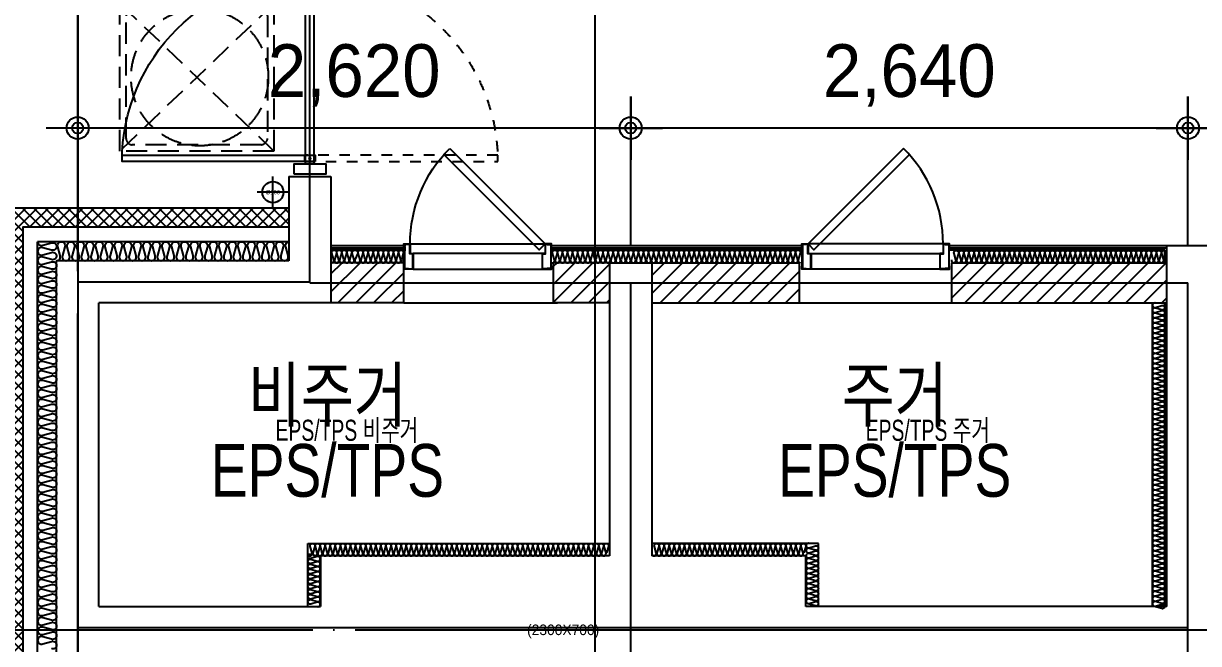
# Model space of a CAD drawing. Header units: millimetres. Extents: x 0 to 1390178, y 0 to 110113.
# Drawn here: x 438865 to 444432, y 36616 to 39556 of the extents above; entities that cross this region are included whole.
import ezdxf
from ezdxf.enums import TextEntityAlignment as Align
from ezdxf.xclip import XClip

# ---------------------------------------------------------------- set-up
doc = ezdxf.new("R2010")
doc.units = ezdxf.units.MM
doc.header["$LTSCALE"] = 100
doc.header["$XCLIPFRAME"] = 0
for name, pattern in [('X - 평면도$0$CEN', [62, 60, -1, 0, -1]), ('X - 평면도$0$H1', [1, 0.5, -0.5]), ('X - 평면도$0$HID', [1.5, 1, -0.5])]:
    doc.linetypes.add(name, pattern=pattern)
doc.layers.get('DEFPOINTS').update_dxf_attribs({"color": 145})
for name, color, linetype in [('AA-XXXX-TEXT', 3, 'Continuous'), ('DIM', 7, 'Continuous'), ('X - 평면도$0$00-피난사다리', 8, 'Continuous'), ('X - 평면도$0$253', 253, 'Continuous'), ('X - 평면도$0$A-FIN', 8, 'Continuous'), ('X - 평면도$0$A-grid', 7, 'Continuous'), ('X - 평면도$0$A-INS', 9, 'Continuous'), ('X - 평면도$0$A-WALB', 3, 'Continuous'), ('X - 평면도$0$AA-FLXS-OTHR', 4, 'Continuous'), ('X - 평면도$0$AA-WAXM-BRCK', 3, 'Continuous'), ('X - 평면도$0$AA-WAXM-CONC', 2, 'Continuous'), ('X - 평면도$0$AA-XXXX-CNTL', 1, 'X - 평면도$0$CEN'), ('X - 평면도$0$AA-XXXX-PATT', 8, 'Continuous'), ('X - 평면도$0$X-55$0$AA-DWXM-WIND', 4, 'Continuous')]:
    doc.layers.add(name, color=color, linetype=linetype)
doc.layers.add('X - 평면도$0$A-door', color=4, linetype='Continuous', lineweight=25)
doc.layers.add('X - 평면도$0$AA-GUIDE-실명', color=125, linetype='Continuous', plot=False)
doc.layers.add('X - 평면도$0$DEFPOINT', color=163, linetype='Continuous', plot=False)
doc.styles.add('HAUD01', font='Dotum.ttf')
doc.styles.add('X - 평면도$0$HAUD01', font='Dotum.ttf')
doc.styles.add('X - 평면도$0$STANDARD', font='Dotum.ttf')
doc.dimstyles.new('HAUD-80', dxfattribs={"dimscale": 100, "dimtxt": 2.5, "dimasz": 0.5, "dimexe": 0, "dimexo": 1.5, "dimgap": 1, "dimtad": 1, "dimdec": 0, "dimdsep": 46, "dimlunit": 6, "dimtxsty": 'HAUD01', "dimblk": 'Z_DOT', "dimcen": 2.5, "dimdle": 1.5, "dimclrd": 7, "dimclre": 7, "dimclrt": 4, "dimadec": 0, "dimazin": 0, "dimtfac": 1, "dimtdec": 0, "dimtix": 1, "dimtmove": 2, "dimatfit": 3, "dimfxl": 1, "dimtvp": 1, "dimtolj": 1, "dimtzin": 0, "dimarcsym": 0})

# ---------------------------------------------------------------- blocks, each defined once
blk = doc.blocks.new('*U1011')
at = {"layer": 'X - 평면도$0$A-door', "color": 9}
for p, q in [((50, 20), (950, 20)), ((50, -20), (950, -20))]:
    blk.add_line(p, q, dxfattribs=at)
at = {"layer": 'X - 평면도$0$A-door', "linetype": 'X - 평면도$0$H1'}
blk.add_lwpolyline([(60, -25), (60, 890), (90, 890), (90, -25)], close=True, dxfattribs=at)
at = {"layer": 'X - 평면도$0$A-door'}
for points in [[(0, -75), (50, -75), (50, 75), (0, 75)], [(950, -75), (1000, -75), (1000, 75), (950, 75)], [(60, 25), (60, -890), (90, -890), (90, 25)]]:
    blk.add_lwpolyline(points, close=True, dxfattribs=at)
blk.add_circle((75, 0), 5, dxfattribs=at)
at = {"layer": 'X - 평면도$0$A-door', "color": 1, "linetype": 'X - 평면도$0$H1'}
blk.add_arc((60, 0), 890, 360, 90, dxfattribs=at)
at = {"layer": 'X - 평면도$0$A-door', "color": 1}
blk.add_arc((60, 0), 890, 270, 0, dxfattribs=at)
blk = doc.blocks.new('X - 평면도$0$insul1')
blk.add_lwpolyline([(0, 0.25, 1.344031), (0.35, 0.25), (0.2, 0.75, -1.344031), (0.55, 0.75), (0.4, 0.25)], format="xyb")
blk = doc.blocks.new('*U1013')
at = {"layer": 'X - 평면도$0$A-door', "color": 8}
for p, q in [((670, 0), (30, 0)), ((45, -45), (655, -45)), ((655, -120), (45, -120))]:
    blk.add_line(p, q, dxfattribs=at)
at = {"layer": 'X - 평면도$0$A-door'}
for points in [[(482.5, 452.5), (30, 0), (58.3, -28.3), (510.8, 424.3)], [(1.6, -15), (1.6, -15), (1.6, -15), (0, -15), (0, 0), (30, 0), (30, -45), (45, -45), (45, -120), (0, -120), (0, -105), (1.6, -105), (1.6, -105), (1.6, -105), (1.6, -118.4), (43.4, -118.4), (43.4, -46.6), (28.4, -46.6), (28.4, -1.6), (1.6, -1.6)], [(698.4, -15), (698.4, -15), (698.4, -15), (700, -15), (700, 0), (670, 0), (670, -45), (655, -45), (655, -120), (700, -120), (700, -105), (698.4, -105), (698.4, -105), (698.4, -105), (698.4, -118.4), (656.6, -118.4), (656.6, -46.6), (671.6, -46.6), (671.6, -1.6), (698.4, -1.6)]]:
    blk.add_lwpolyline(points, close=True, dxfattribs=at)
at = {"layer": 'X - 평면도$0$A-door', "color": 8}
for points in [[(20, -118.4), (1.6, -118.4), (1.6, -1.6), (20, -1.6), (20, -3.2), (3.2, -3.2), (3.2, -116.8), (20, -116.8)], [(680, -118.4), (698.4, -118.4), (698.4, -1.6), (680, -1.6), (680, -3.2), (696.8, -3.2), (696.8, -116.8), (680, -116.8)]]:
    blk.add_lwpolyline(points, close=True, dxfattribs=at)
blk.add_arc((30, 0), 640, 0, 45, dxfattribs=at)
blk = doc.blocks.new('X - 평면도$0$1F PL')
at = {"layer": 'X - 평면도$0$AA-WAXM-CONC'}
for p, q in [((-43267.2, 21520.9), (-43267.2, 21120.9)), ((-43267.2, 21520.9), (-43067.2, 21520.9)), ((-43067.2, 21520.9), (-43067.2, 20920.9)), ((-38907.2, 21190.9), (-39107.2, 21190.9)), ((-39107.2, 19480.9), (-39107.2, 21190.9)), ((-44367.2, 15070.9), (-44367.2, 21120.9)), ((-43267.2, 21120.9), (-44367.2, 21120.9)), ((-41747.2, 21110.9), (-41747.2, 19720.9)), ((-41747.2, 21110.9), (-41547.2, 21110.9)), ((-41547.2, 21110.9), (-41547.2, 19720.9)), ((-43067.2, 20920.9), (-44167.2, 20920.9)), ((-44167.2, 19480.9), (-44167.2, 20920.9)), ((-44167.2, 19480.9), (-43117.2, 19480.9)), ((-39107.2, 19480.9), (-40817.2, 19480.9))]:
    blk.add_line(p, q, dxfattribs=at)
blk = doc.blocks.new('X - 평면도$0$1F_COL')
at = {"layer": 'X - 평면도$0$AA-WAXM-CONC'}
for p, q in [((-85108, -36176.9), (-86478, -36176.9)), ((-86478, -36176.9), (-86478, -36416.9)), ((-84178, -36176.9), (-84908, -36176.9)), ((-84178, -36416.9), (-84178, -36176.9))]:
    blk.add_line(p, q, dxfattribs=at)
at = {"layer": 'X - 평면도$0$DEFPOINT', "style": 'X - 평면도$0$STANDARD'}
blk.add_text('(2300X700)', height=50, dxfattribs=at).set_placement((-85328, -36526.9), align=Align.MIDDLE_CENTER)
blk = doc.blocks.new('X - 평면도$0$A$C14A644CA')
at = {"layer": 'X - 평면도$0$AA-FLXS-OTHR', "color": 1}
for p, q in [((0, -75), (0, 75)), ((75, 0), (-75, 0))]:
    blk.add_line(p, q, dxfattribs=at)
at = {"layer": 'X - 평면도$0$AA-FLXS-OTHR'}
blk.add_circle((0, 0), 50, dxfattribs=at)
at = {"layer": 'X - 평면도$0$AA-GUIDE-실명', "style": 'X - 평면도$0$HAUD01'}
blk.add_text('Ø100', height=20, dxfattribs=at).set_placement((0, 0), align=Align.MIDDLE_CENTER)
blk = doc.blocks.new('X - 평면도$0$A$Ca3206710')
at = {"layer": 'X - 평면도$0$00-피난사다리', "linetype": 'X - 평면도$0$HID'}
for p, q in [((730, 350), (0, -350)), ((730, -350), (0, 350))]:
    blk.add_line(p, q, dxfattribs=at)
blk.add_lwpolyline([(730, -350), (0, -350), (0, 350), (730, 350)], close=True, dxfattribs=at)
blk.add_lwpolyline([(670.6, -320.1), (58.5, -320.1, -0.418138), (29.9, -290.9), (29.9, 290.9, -0.418138), (58.5, 320.1), (670.6, 320.1, -0.311699), (700.1, 290.6), (700.1, -290.6, -0.314159)], format="xyb", close=True, dxfattribs=at)
blk.add_circle((378.1, 0), 325, dxfattribs=at)
blk = doc.blocks.new('X - 평면도$0$A$C9b846ec6')
at = {"layer": 'X - 평면도$0$253'}
h = blk.add_hatch(dxfattribs=at)
h.set_pattern_fill('ANSI37', color=253, scale=12)
h.set_pattern_definition([(45, (-943193, 374193), (-26.9407684, 26.9407684), []), (135, (-943193, 374193), (-26.9407684, -26.9407684), [])])
h.paths.add_polyline_path([(-450, 22780), (-1800, 22780), (-1800, 16480), (-1550, 16480), (-1550, 16570), (-1710, 16570), (-1710, 22690), (-450, 22690)])
at = {"layer": 'X - 평면도$0$A-INS'}
for p in [(-1640, 16570), (-450, 22620)]:
    blk.add_line(p, (-1640, 22620), dxfattribs=at)
for points in [[(-1640, 22620, 0.524856), (-1615.6, 22603.2), (-1574.4, 22614.3, -1.449198), (-1574.4, 22580.7), (-1615.6, 22591.8, 0.524856), (-1640, 22575, 0.524856), (-1615.6, 22558.2), (-1574.4, 22569.3, -1.449198), (-1574.4, 22535.7), (-1615.6, 22546.8, 0.524856), (-1640, 22530, 0.524856), (-1615.6, 22513.2), (-1574.4, 22524.3, -1.449198), (-1574.4, 22490.7), (-1615.6, 22501.8, 0.524856), (-1640, 22485, 0.524856), (-1615.6, 22468.2), (-1574.4, 22479.3, -1.449198), (-1574.4, 22445.7), (-1615.6, 22456.8, 0.524856), (-1640, 22440, 0.524856), (-1615.6, 22423.2), (-1574.4, 22434.3, -1.449198), (-1574.4, 22400.7), (-1615.6, 22411.8, 0.524856), (-1640, 22395, 0.524856), (-1615.6, 22378.2), (-1574.4, 22389.3, -1.449198), (-1574.4, 22355.7), (-1615.6, 22366.8, 0.524856), (-1640, 22350, 0.524856), (-1615.6, 22333.2), (-1574.4, 22344.3, -1.449198), (-1574.4, 22310.7), (-1615.6, 22321.8, 0.524856), (-1640, 22305, 0.524856), (-1615.6, 22288.2), (-1574.4, 22299.3, -1.449198), (-1574.4, 22265.7), (-1615.6, 22276.8, 0.524856), (-1640, 22260, 0.524856), (-1615.6, 22243.2), (-1574.4, 22254.3, -1.449198), (-1574.4, 22220.7), (-1615.6, 22231.8, 0.524856), (-1640, 22215, 0.524856), (-1615.6, 22198.2), (-1574.4, 22209.3, -1.449198), (-1574.4, 22175.7), (-1615.6, 22186.8, 0.524856), (-1640, 22170, 0.524856), (-1615.6, 22153.2), (-1574.4, 22164.3, -1.449198), (-1574.4, 22130.7), (-1615.6, 22141.8, 0.524856), (-1640, 22125, 0.524856), (-1615.6, 22108.2), (-1574.4, 22119.3, -1.449198), (-1574.4, 22085.7), (-1615.6, 22096.8, 0.524856), (-1640, 22080, 0.524856), (-1615.6, 22063.2), (-1574.4, 22074.3, -1.449198), (-1574.4, 22040.7), (-1615.6, 22051.8, 0.524856), (-1640, 22035, 0.524856), (-1615.6, 22018.2), (-1574.4, 22029.3, -1.449198), (-1574.4, 21995.7), (-1615.6, 22006.8, 0.524856), (-1640, 21990, 0.524856), (-1615.6, 21973.2), (-1574.4, 21984.3, -1.449198), (-1574.4, 21950.7), (-1615.6, 21961.8, 0.524856), (-1640, 21945, 0.524856), (-1615.6, 21928.2), (-1574.4, 21939.3, -1.449198), (-1574.4, 21905.7), (-1615.6, 21916.8, 0.524856), (-1640, 21900, 0.524856), (-1615.6, 21883.2), (-1574.4, 21894.3, -1.449198), (-1574.4, 21860.7), (-1615.6, 21871.8, 0.524856), (-1640, 21855, 0.524856), (-1615.6, 21838.2), (-1574.4, 21849.3, -1.449198), (-1574.4, 21815.7), (-1615.6, 21826.8, 0.524856), (-1640, 21810, 0.524856), (-1615.6, 21793.2), (-1574.4, 21804.3, -1.449198), (-1574.4, 21770.7), (-1615.6, 21781.8, 0.524856), (-1640, 21765, 0.524856), (-1615.6, 21748.2), (-1574.4, 21759.3, -1.449198), (-1574.4, 21725.7), (-1615.6, 21736.8, 0.524856), (-1640, 21720, 0.524856), (-1615.6, 21703.2), (-1574.4, 21714.3, -1.449198), (-1574.4, 21680.7), (-1615.6, 21691.8, 0.524856), (-1640, 21675, 0.524856), (-1615.6, 21658.2), (-1574.4, 21669.3, -1.449198), (-1574.4, 21635.7), (-1615.6, 21646.8, 0.524856), (-1640, 21630, 0.524856), (-1615.6, 21613.2), (-1574.4, 21624.3, -1.449198), (-1574.4, 21590.7), (-1615.6, 21601.8, 0.524856), (-1640, 21585, 0.524856), (-1615.6, 21568.2), (-1574.4, 21579.3, -1.449198), (-1574.4, 21545.7), (-1615.6, 21556.8, 0.524856), (-1640, 21540, 0.524856), (-1615.6, 21523.2), (-1574.4, 21534.3, -1.449198), (-1574.4, 21500.7), (-1615.6, 21511.8, 0.524856), (-1640, 21495, 0.524856), (-1615.6, 21478.2), (-1574.4, 21489.3, -1.449198), (-1574.4, 21455.7), (-1615.6, 21466.8, 0.524856), (-1640, 21450, 0.524856), (-1615.6, 21433.2), (-1574.4, 21444.3, -1.449198), (-1574.4, 21410.7), (-1615.6, 21421.8, 0.524856), (-1640, 21405, 0.524856), (-1615.6, 21388.2), (-1574.4, 21399.3, -1.449198), (-1574.4, 21365.7), (-1615.6, 21376.8, 0.524856), (-1640, 21360, 0.524856), (-1615.6, 21343.2), (-1574.4, 21354.3, -1.449198), (-1574.4, 21320.7), (-1615.6, 21331.8, 0.524856), (-1640, 21315, 0.524856), (-1615.6, 21298.2), (-1574.4, 21309.3, -1.449198), (-1574.4, 21275.7), (-1615.6, 21286.8, 0.524856), (-1640, 21270, 0.524856), (-1615.6, 21253.2), (-1574.4, 21264.3, -1.449198), (-1574.4, 21230.7), (-1615.6, 21241.8, 0.524856), (-1640, 21225, 0.524856), (-1615.6, 21208.2), (-1574.4, 21219.3, -1.449198), (-1574.4, 21185.7), (-1615.6, 21196.8, 0.524856), (-1640, 21180, 0.524856), (-1615.6, 21163.2), (-1574.4, 21174.3, -1.449198), (-1574.4, 21140.7), (-1615.6, 21151.8, 0.524856), (-1640, 21135, 0.524856), (-1615.6, 21118.2), (-1574.4, 21129.3, -1.449198), (-1574.4, 21095.7), (-1615.6, 21106.8, 0.524856), (-1640, 21090, 0.524856), (-1615.6, 21073.2), (-1574.4, 21084.3, -1.449198), (-1574.4, 21050.7), (-1615.6, 21061.8, 0.524856), (-1640, 21045, 0.524856), (-1615.6, 21028.2), (-1574.4, 21039.3, -1.449198), (-1574.4, 21005.7), (-1615.6, 21016.8, 0.524856), (-1640, 21000, 0.524856), (-1615.6, 20983.2), (-1574.4, 20994.3, -1.449198), (-1574.4, 20960.7), (-1615.6, 20971.8, 0.524856), (-1640, 20955, 0.524856), (-1615.6, 20938.2), (-1574.4, 20949.3, -1.449198), (-1574.4, 20915.7), (-1615.6, 20926.8, 0.524856), (-1640, 20910, 0.524856), (-1615.6, 20893.2), (-1574.4, 20904.3, -1.449198), (-1574.4, 20870.7), (-1615.6, 20881.8, 0.524856), (-1640, 20865, 0.524856), (-1615.6, 20848.2), (-1574.4, 20859.3, -1.449198), (-1574.4, 20825.7), (-1615.6, 20836.8, 0.524856), (-1640, 20820, 0.524856), (-1615.6, 20803.2), (-1574.4, 20814.3, -1.449198), (-1574.4, 20780.7), (-1615.6, 20791.8, 0.524856), (-1640, 20775, 0.524856), (-1615.6, 20758.2), (-1574.4, 20769.3, -1.449198), (-1574.4, 20735.7), (-1615.6, 20746.8, 0.524856), (-1640, 20730, 0.524856), (-1615.6, 20713.2), (-1574.4, 20724.3, -1.449198), (-1574.4, 20690.7)], [(-1550, 22530, 0.524856), (-1533.2, 22554.4), (-1544.3, 22595.6, -1.449198), (-1510.7, 22595.6), (-1521.8, 22554.4, 0.524856), (-1505, 22530, 0.524856), (-1488.2, 22554.4), (-1499.3, 22595.6, -1.449198), (-1465.7, 22595.6), (-1476.8, 22554.4, 0.524856), (-1460, 22530, 0.524856), (-1443.2, 22554.4), (-1454.3, 22595.6, -1.449198), (-1420.7, 22595.6), (-1431.8, 22554.4, 0.524856), (-1415, 22530, 0.524856), (-1398.2, 22554.4), (-1409.3, 22595.6, -1.449198), (-1375.7, 22595.6), (-1386.8, 22554.4, 0.524856), (-1370, 22530, 0.524856), (-1353.2, 22554.4), (-1364.3, 22595.6, -1.449198), (-1330.7, 22595.6), (-1341.8, 22554.4, 0.524856), (-1325, 22530, 0.524856), (-1308.2, 22554.4), (-1319.3, 22595.6, -1.449198), (-1285.7, 22595.6), (-1296.8, 22554.4, 0.524856), (-1280, 22530, 0.524856), (-1263.2, 22554.4), (-1274.3, 22595.6, -1.449198), (-1240.7, 22595.6), (-1251.8, 22554.4, 0.524856), (-1235, 22530, 0.524856), (-1218.2, 22554.4), (-1229.3, 22595.6, -1.449198), (-1195.7, 22595.6), (-1206.8, 22554.4, 0.524856), (-1190, 22530, 0.524856), (-1173.2, 22554.4), (-1184.3, 22595.6, -1.449198), (-1150.7, 22595.6), (-1161.8, 22554.4, 0.524856), (-1145, 22530, 0.524856), (-1128.2, 22554.4), (-1139.3, 22595.6, -1.449198), (-1105.7, 22595.6), (-1116.8, 22554.4, 0.524856), (-1100, 22530, 0.524856), (-1083.2, 22554.4), (-1094.3, 22595.6, -1.449198), (-1060.7, 22595.6), (-1071.8, 22554.4, 0.524856), (-1055, 22530, 0.524856), (-1038.2, 22554.4), (-1049.3, 22595.6, -1.449198), (-1015.7, 22595.6), (-1026.8, 22554.4, 0.524856), (-1010, 22530, 0.524856), (-993.2, 22554.4), (-1004.3, 22595.6, -1.449198), (-970.7, 22595.6), (-981.8, 22554.4, 0.524856), (-965, 22530, 0.524856), (-948.2, 22554.4), (-959.3, 22595.6, -1.449198), (-925.7, 22595.6), (-936.8, 22554.4, 0.524856), (-920, 22530, 0.524856), (-903.2, 22554.4), (-914.3, 22595.6, -1.449198), (-880.7, 22595.6), (-891.8, 22554.4, 0.524856), (-875, 22530, 0.524856), (-858.2, 22554.4), (-869.3, 22595.6, -1.449198), (-835.7, 22595.6), (-846.8, 22554.4, 0.524856), (-830, 22530, 0.524856), (-813.2, 22554.4), (-824.3, 22595.6, -1.449198), (-790.7, 22595.6), (-801.8, 22554.4, 0.524856), (-785, 22530, 0.524856), (-768.2, 22554.4), (-779.3, 22595.6, -1.449198), (-745.7, 22595.6), (-756.8, 22554.4, 0.524856), (-740, 22530, 0.524856), (-723.2, 22554.4), (-734.3, 22595.6, -1.449198), (-700.7, 22595.6), (-711.8, 22554.4, 0.524856), (-695, 22530, 0.524856), (-678.2, 22554.4), (-689.3, 22595.6, -1.449198), (-655.7, 22595.6), (-666.8, 22554.4, 0.524856), (-650, 22530, 0.524856), (-633.2, 22554.4), (-644.3, 22595.6, -1.449198), (-610.7, 22595.6), (-621.8, 22554.4, 0.524856), (-605, 22530, 0.524856), (-588.2, 22554.4), (-599.3, 22595.6, -1.449198), (-565.7, 22595.6), (-576.8, 22554.4, 0.524856), (-560, 22530, 0.524856), (-543.2, 22554.4), (-554.3, 22595.6, -1.449198), (-520.7, 22595.6), (-531.8, 22554.4, 0.524856), (-515, 22530, 0.524856), (-498.2, 22554.4), (-509.3, 22595.6, -1.449198), (-475.7, 22595.6), (-486.8, 22554.4, 0.524856), (-470, 22530, 0.524856), (-453.2, 22554.4), (-464.3, 22595.6, -0.481283), (-450, 22619.8, -0.481283)]]:
    blk.add_lwpolyline(points, format="xyb", dxfattribs=at)
at = {"layer": 'X - 평면도$0$AA-WAXM-BRCK'}
for points in [[(-450, 22780), (-1800, 22780), (-1800, 16480), (-1549.9, 16480)], [(-450, 22690), (-1710, 22690), (-1710, 16570), (-1549.9, 16570)]]:
    blk.add_lwpolyline(points, dxfattribs=at)
blk = doc.blocks.new('X - 평면도', base_point=(-475.4, -286.7))
at = {"layer": 'X - 평면도$0$AA-XXXX-PATT'}
h = blk.add_hatch(dxfattribs=at)
h.set_pattern_fill('_USER', color=256, scale=60, angle=45, style=0, pattern_type=0)
h.set_pattern_definition([(45, (-126000, -3e-11), (-42.426407, 42.426407), [])])
h.paths.add_polyline_path([(669917, 54123.1), (669917, 54313.1), (669572, 54313.1), (669572, 54123.1)])
h.paths.add_polyline_path([(670892, 54123.1), (670892, 54313.1), (670627, 54313.1), (670627, 54123.1)])
h.paths.add_polyline_path([(671792, 54123.1), (671792, 54313.1), (671092, 54313.1), (671092, 54123.1)])
h.paths.add_polyline_path([(673532, 54123.1), (673532, 54313.1), (672512, 54313.1), (672512, 54123.1)])
h.paths.add_polyline_path([(673442, 48473.1), (673532, 48473.1), (673532, 52413.1), (671822, 52413.1), (671822, 52323.1), (673442, 52323.1)])
h.paths.add_polyline_path([(669522, 52323.1), (669522, 52413.1), (668472, 52413.1), (668472, 48473.1), (668562, 48473.1), (668562, 52323.1)])
at = {"layer": 'X - 평면도$0$A-door'}
blk.add_line((669917, 54123.1), (670645.8, 54123.1), dxfattribs=at)
at = {"layer": 'X - 평면도$0$A-FIN'}
for p, q in [((669927, 54393.1), (669572, 54393.1)), ((671802, 54393.1), (670617, 54393.1)), ((673532, 54393.1), (672502, 54393.1)), ((669927, 54383.1), (669572, 54383.1)), ((671802, 54383.1), (670617, 54383.1)), ((673532, 54383.1), (672502, 54383.1))]:
    blk.add_line(p, q, dxfattribs=at)
at = {"layer": 'X - 평면도$0$A-INS'}
for p, q in [((669927, 54373.1), (669572, 54373.1)), ((669917, 54313.1), (669917, 54373.1)), ((671802, 54373.1), (670617, 54373.1)), ((673522, 54373.1), (672502, 54373.1)), ((673522, 54313.1), (673522, 54373.1)), ((673462, 54123.1), (673462, 52683.1)), ((673522, 52683.1), (673522, 54123.1)), ((669462, 52683.1), (669462, 52983.1)), ((669462, 52983.1), (670892, 52983.1)), ((671882, 52983.1), (671092, 52983.1)), ((671882, 52683.1), (671882, 52983.1))]:
    blk.add_line(p, q, dxfattribs=at)
for points in [[(669572, 54313.5, 0.591077), (669585.7, 54327.3), (669576.4, 54358.9, -1.337395), (669597.7, 54358.9), (669588.4, 54327.3, 1.337395), (669609.7, 54327.3), (669600.4, 54358.9, -1.337395), (669621.7, 54358.9), (669612.4, 54327.3, 1.337395), (669633.7, 54327.3), (669624.4, 54358.9, -1.337395), (669645.7, 54358.9), (669636.4, 54327.3, 1.337395), (669657.7, 54327.3), (669648.4, 54358.9, -1.337395), (669669.7, 54358.9), (669660.4, 54327.3, 1.337395), (669681.7, 54327.3), (669672.4, 54358.9, -1.083077), (669698.7, 54358.9), (669684.4, 54327.3, 1.083077), (669710.7, 54327.3), (669701.4, 54358.9, -1.337395), (669722.7, 54358.9), (669713.4, 54327.3, 1.337395), (669734.7, 54327.3), (669725.4, 54358.9, -1.337395), (669746.7, 54358.9), (669737.4, 54327.3, 1.337395), (669758.7, 54327.3), (669749.4, 54358.9, -1.337395), (669770.7, 54358.9), (669761.4, 54327.3, 1.337395), (669782.7, 54327.3), (669773.4, 54358.9, -1.337394), (669794.7, 54358.9), (669785.4, 54327.3, 1.337395), (669806.7, 54327.3), (669797.4, 54358.9, -1.337395), (669818.7, 54358.9), (669809.4, 54327.3, 1.337395), (669830.7, 54327.3), (669821.4, 54358.9, -1.337395), (669842.7, 54358.9), (669833.4, 54327.3, 1.337395), (669854.7, 54327.3), (669845.4, 54358.9, -1.337395), (669866.7, 54358.9), (669857.4, 54327.3, 1.337395), (669878.7, 54327.3), (669869.4, 54358.9, -1.337395), (669890.7, 54358.9), (669881.4, 54327.3, 1.337395), (669902.7, 54327.3), (669893.4, 54358.9, -1.337395), (669914.7, 54358.9), (669905.4, 54327.3, 0.500912), (669916, 54313.1)], [(670613.8, 54315.5, 0.733997), (670631.4, 54327.3), (670622.1, 54358.9, -1.337395), (670643.4, 54358.9), (670634.1, 54327.3, 1.337395), (670655.4, 54327.3), (670646.1, 54358.9, -1.337395), (670667.4, 54358.9), (670658.1, 54327.3, 1.337395), (670679.4, 54327.3), (670670.1, 54358.9, -1.337395), (670691.4, 54358.9), (670682.1, 54327.3, 1.337395), (670703.4, 54327.3), (670694.1, 54358.9, -1.337395), (670715.4, 54358.9), (670706.1, 54327.3, 1.337395), (670727.4, 54327.3), (670718.1, 54358.9, -1.337395), (670739.4, 54358.9), (670730.1, 54327.3, 1.337395), (670751.4, 54327.3), (670742.1, 54358.9, -1.337395), (670763.4, 54358.9), (670754.1, 54327.3, 1.337395), (670775.4, 54327.3), (670766.1, 54358.9, -1.337395), (670787.4, 54358.9), (670778.1, 54327.3, 1.337394), (670799.4, 54327.3), (670790.1, 54358.9, -1.337395), (670811.4, 54358.9), (670802.1, 54327.3, 1.337395), (670823.4, 54327.3), (670814.1, 54358.9, -1.337395), (670835.4, 54358.9), (670826.1, 54327.3, 1.337394), (670847.4, 54327.3), (670838.1, 54358.9, -1.337395), (670859.4, 54358.9), (670850.1, 54327.3, 1.337395), (670871.4, 54327.3), (670862.1, 54358.9, -1.337395), (670883.4, 54358.9), (670874.1, 54327.3, 1.337395), (670895.4, 54327.3), (670886.1, 54358.9, -1.337395), (670907.4, 54358.9), (670898.1, 54327.3, 1.337395), (670919.4, 54327.3), (670910.1, 54358.9, -1.337395), (670931.4, 54358.9), (670922.1, 54327.3, 1.337395), (670943.4, 54327.3), (670934.1, 54358.9, -1.337395), (670955.4, 54358.9), (670946.1, 54327.3, 1.337395), (670967.4, 54327.3), (670958.1, 54358.9, -1.337395), (670979.4, 54358.9), (670970.1, 54327.3, 1.337395), (670991.4, 54327.3), (670982.1, 54358.9, -1.337395), (671003.4, 54358.9), (670994.1, 54327.3, 1.337395), (671015.4, 54327.3), (671006.1, 54358.9, -1.337395), (671027.4, 54358.9), (671018.1, 54327.3, 1.337395), (671039.4, 54327.3), (671030.1, 54358.9, -1.337395), (671051.4, 54358.9), (671042.1, 54327.3, 1.337395), (671063.4, 54327.3), (671054.1, 54358.9, -1.337394), (671075.4, 54358.9), (671066.1, 54327.3, 1.337395), (671087.4, 54327.3), (671078.1, 54358.9, -1.337395), (671099.4, 54358.9), (671090.1, 54327.3, 1.337395), (671111.4, 54327.3), (671102.1, 54358.9, -1.337394), (671123.4, 54358.9), (671114.1, 54327.3, 1.337395), (671135.4, 54327.3), (671126.1, 54358.9, -1.337395), (671147.4, 54358.9), (671138.1, 54327.3, 1.337395), (671159.4, 54327.3), (671150.1, 54358.9, -1.337395), (671171.4, 54358.9), (671162.1, 54327.3, 1.337395), (671183.4, 54327.3), (671174.1, 54358.9, -1.337395), (671195.4, 54358.9), (671186.1, 54327.3, 1.337395), (671207.4, 54327.3), (671198.1, 54358.9, -1.337395), (671219.4, 54358.9), (671210.1, 54327.3, 1.337395), (671231.4, 54327.3), (671222.1, 54358.9, -1.337395), (671243.4, 54358.9), (671234.1, 54327.3, 1.337395), (671255.4, 54327.3), (671246.1, 54358.9, -1.337395), (671267.4, 54358.9), (671258.1, 54327.3, 1.337395), (671279.4, 54327.3), (671270.1, 54358.9, -1.337395), (671291.4, 54358.9), (671282.1, 54327.3, 1.337395), (671303.4, 54327.3), (671294.1, 54358.9, -1.337395), (671315.4, 54358.9), (671306.1, 54327.3, 1.337395), (671327.4, 54327.3), (671318.1, 54358.9, -1.337395), (671339.4, 54358.9), (671330.1, 54327.3, 1.337395), (671351.4, 54327.3), (671342.1, 54358.9, -1.337395), (671363.4, 54358.9), (671354.1, 54327.3, 1.337395), (671375.4, 54327.3), (671366.1, 54358.9, -1.337395), (671387.4, 54358.9), (671378.1, 54327.3, 1.337394), (671399.4, 54327.3), (671390.1, 54358.9, -1.337395), (671411.4, 54358.9), (671402.1, 54327.3, 1.337395), (671423.4, 54327.3), (671414.1, 54358.9, -1.337395), (671435.4, 54358.9), (671426.1, 54327.3, 1.337395), (671447.4, 54327.3), (671438.1, 54358.9, -1.337395), (671459.4, 54358.9), (671450.1, 54327.3, 1.337395), (671471.4, 54327.3), (671462.1, 54358.9, -1.337395), (671483.4, 54358.9), (671474.1, 54327.3, 1.337395), (671495.4, 54327.3), (671486.1, 54358.9, -1.337395), (671507.4, 54358.9), (671498.1, 54327.3, 1.337395), (671519.4, 54327.3), (671510.1, 54358.9, -1.337395), (671531.4, 54358.9), (671522.1, 54327.3, 1.337395), (671543.4, 54327.3), (671534.1, 54358.9, -1.337395), (671555.4, 54358.9), (671546.1, 54327.3, 1.337395), (671567.4, 54327.3), (671558.1, 54358.9, -1.337395), (671579.4, 54358.9), (671570.1, 54327.3, 1.337395), (671591.4, 54327.3), (671582.1, 54358.9, -1.337395), (671603.4, 54358.9), (671594.1, 54327.3, 1.337395), (671615.4, 54327.3), (671606.1, 54358.9, -1.337395), (671627.4, 54358.9), (671618.1, 54327.3, 1.337395), (671639.4, 54327.3), (671630.1, 54358.9, -1.337395), (671651.4, 54358.9), (671642.1, 54327.3, 1.337395), (671663.4, 54327.3), (671654.1, 54358.9, -1.337394), (671675.4, 54358.9), (671666.1, 54327.3, 1.337395), (671687.4, 54327.3), (671678.1, 54358.9, -1.337395), (671699.4, 54358.9), (671690.1, 54327.3, 1.337395), (671711.4, 54327.3), (671702.1, 54358.9, -1.337395), (671723.4, 54358.9), (671714.1, 54327.3, 1.337395), (671735.4, 54327.3), (671726.1, 54358.9, -1.337395), (671747.4, 54358.9), (671738.1, 54327.3, 1.337395), (671759.4, 54327.3), (671750.1, 54358.9, -1.337395), (671771.4, 54358.9), (671762.1, 54327.3, 1.337395), (671783.4, 54327.3), (671774.1, 54358.9, -1.337395), (671795.4, 54358.9), (671786.1, 54327.3, 0.500912), (671796.7, 54313.1)]]:
    blk.add_lwpolyline(points, format="xyb", dxfattribs=at)
at = {"layer": 'X - 평면도$0$A-WALB'}
for p, q in [((669917, 54313.1), (669572, 54313.1)), ((669917, 54123.1), (669917, 54313.1)), ((670892, 54313.1), (670627, 54313.1)), ((670627, 54123.1), (670627, 54313.1)), ((671092, 54313.1), (671792, 54313.1)), ((671792, 54123.1), (671792, 54313.1)), ((672512, 54313.1), (673532, 54313.1)), ((672512, 54313.1), (672512, 54123.1)), ((669917, 54123.1), (669572, 54123.1)), ((670892, 54123.1), (670627, 54123.1)), ((671092, 54123.1), (671792, 54123.1)), ((672512, 54123.1), (673532, 54123.1))]:
    blk.add_line(p, q, dxfattribs=at)
at = {"layer": 'X - 평면도$0$AA-XXXX-CNTL'}
for p, q in [((668372, 68689.6), (668372, 19243.1)), ((670822, 68689.6), (670822, 19243.1)), ((668372, 29473.1), (668372, 65373.1)), ((669472, 54218.1), (669472, 57068.1)), ((668372, 54223.1), (669472, 54223.1)), ((669472, 54218.1), (673632, 54218.1)), ((670992, 48373.1), (670992, 54218.1)), ((673632, 48373.1), (673632, 54218.1)), ((657286.2, 52573.1), (718213.6, 52573.1)), ((673632, 52583.1), (668372, 52583.1))]:
    blk.add_line(p, q, dxfattribs=at)
at = {"layer": 'X - 평면도$0$X-55$0$AA-DWXM-WIND'}
blk.add_line((671792, 54123.1), (672512, 54123.1), dxfattribs=at)
for name, p in [('X - 평면도$0$A$C9b846ec6', (669822, 31793.1)), ('X - 평면도$0$1F PL', (712639.2, 33202.2)), ('X - 평면도$0$1F_COL', (756000, 89100)), ('X - 평면도$0$A$Ca3206710', (668572, 55193.1, 15.7)), ('X - 평면도$0$A$C14A644CA', (669297, 54648.1))]:
    blk.add_blockref(name, p)
at = {"layer": 'X - 평면도$0$A-door', "xscale": -1}
blk.add_blockref('*U1013', (670617, 54403.1), dxfattribs=at)
at = {"layer": 'X - 평면도$0$A-door'}
blk.add_blockref('*U1013', (671802, 54403.1), dxfattribs=at)
at = {"layer": 'X - 평면도$0$A-grid', "xscale": -1, "rotation": 270}
blk.add_blockref('*U1011', (669472, 54733.1), dxfattribs=at)
at = {"layer": 'X - 평면도$0$A-INS', "xscale": 60, "yscale": 60, "zscale": 60, "row_count": 1, "row_spacing": 0, "column_spacing": 24}
for p, column_count in [((672512, 54313.1), 42), ((669462, 52923.1), 59), ((671092, 52923.1), 30)]:
    blk.add_blockref('X - 평면도$0$insul1', p, dxfattribs=dict(at, column_count=column_count))
at = {"layer": 'X - 평면도$0$A-INS', "row_count": 1}
for p, xscale, yscale, zscale, rotation, column_count, row_spacing, column_spacing in [((673462.9, 54122.6), 60, 60, 60, 270, 60, 0, 24), ((671822, 52983.1), 60, 60, 60, 270, 12, 0, 24), ((669522, 52683.1), 60.00000000000014, 60.00000000000014, 60.00000000000014, 90, 10, -3.944304526105059e-30, 24.00000000000007)]:
    blk.add_blockref('X - 평면도$0$insul1', p, dxfattribs=dict(at, xscale=xscale, yscale=yscale, zscale=zscale, rotation=rotation, column_count=column_count, row_spacing=row_spacing, column_spacing=column_spacing))
at = {"layer": 'X - 평면도$0$DEFPOINT', "style": 'X - 평면도$0$HAUD01', "width": 0.7}
for s, p in [('EPS/TPS 비주거', (669647.4, 53519.2)), ('EPS/TPS 주거', (672399.3, 53519.2))]:
    blk.add_text(s, height=100, dxfattribs=at).set_placement(p, align=Align.MIDDLE_CENTER)
blk = doc.blocks.new('Z_DOT')
at = {"layer": 'DIM', "color": 0}
for p, q in [((0, -3), (0, 3)), ((-3, 0), (3, 0))]:
    blk.add_line(p, q, dxfattribs=at)
for radius in [1.05, 0.525]:
    blk.add_circle((0, 0), radius, dxfattribs=at)
blk = doc.blocks.new('*D486')
at = {"layer": 'DEFPOINTS', "color": 0, "transparency": 16777216}
for p in [(444382.1, 39059.8), (444382.1, 38350.7), (449512.1, 38350.7)]:
    blk.add_point(p, dxfattribs=at)
at = {"layer": 'DIM', "color": 7, "lineweight": -2, "transparency": 16777216}
for p, q in [((444382.1, 38500.7), (444382.1, 39059.8)), ((449462.1, 39059.8), (444432.1, 39059.8)), ((449512.1, 38500.7), (449512.1, 39059.8))]:
    blk.add_line(p, q, dxfattribs=at)
at = {"layer": 'DIM', "color": 7, "lineweight": -2, "transparency": 16777216, "xscale": 50, "yscale": 50, "zscale": 50, "rotation": 180}
blk.add_blockref('Z_DOT', (444382.1, 39059.8), dxfattribs=at)
at = {"layer": 'DIM', "color": 7, "lineweight": -2, "transparency": 16777216, "xscale": 50, "yscale": 50, "zscale": 50}
blk.add_blockref('Z_DOT', (449512.1, 39059.8), dxfattribs=at)
at = {"layer": 'DIM', "color": 4, "transparency": 16777216, "insert": (446947.1, 39309.1), "char_height": 250, "attachment_point": 5, "style": 'HAUD01'}
blk.add_mtext('\\A1;5,130', dxfattribs=at)
blk = doc.blocks.new('*D487')
at = {"layer": 'DEFPOINTS', "color": 0, "transparency": 16777216}
for p in [(441742.1, 39059.8), (441742.1, 38350.7), (444382.1, 38350.7)]:
    blk.add_point(p, dxfattribs=at)
at = {"layer": 'DIM', "color": 7, "lineweight": -2, "transparency": 16777216}
for p, q in [((441742.1, 38500.7), (441742.1, 39059.8)), ((444332.1, 39059.8), (441792.1, 39059.8)), ((444382.1, 38500.7), (444382.1, 39059.8))]:
    blk.add_line(p, q, dxfattribs=at)
at = {"layer": 'DIM', "color": 7, "lineweight": -2, "transparency": 16777216, "xscale": 50, "yscale": 50, "zscale": 50, "rotation": 180}
blk.add_blockref('Z_DOT', (441742.1, 39059.8), dxfattribs=at)
at = {"layer": 'DIM', "color": 7, "lineweight": -2, "transparency": 16777216, "xscale": 50, "yscale": 50, "zscale": 50}
blk.add_blockref('Z_DOT', (444382.1, 39059.8), dxfattribs=at)
at = {"layer": 'DIM', "color": 4, "transparency": 16777216, "insert": (443062.1, 39309.1), "char_height": 250, "attachment_point": 5, "style": 'HAUD01'}
blk.add_mtext('\\A1;2,640', dxfattribs=at)
blk = doc.blocks.new('*D488')
at = {"layer": 'DEFPOINTS', "color": 0, "transparency": 16777216}
for p in [(439122.1, 39059.8), (439122.1, 38350.7), (441742.1, 38350.7)]:
    blk.add_point(p, dxfattribs=at)
at = {"layer": 'DIM', "color": 7, "lineweight": -2, "transparency": 16777216}
for p, q in [((439122.1, 38500.7), (439122.1, 39059.8)), ((441692.1, 39059.8), (439172.1, 39059.8)), ((441742.1, 38500.7), (441742.1, 39059.8))]:
    blk.add_line(p, q, dxfattribs=at)
at = {"layer": 'DIM', "color": 7, "lineweight": -2, "transparency": 16777216, "xscale": 50, "yscale": 50, "zscale": 50, "rotation": 180}
blk.add_blockref('Z_DOT', (439122.1, 39059.8), dxfattribs=at)
at = {"layer": 'DIM', "color": 7, "lineweight": -2, "transparency": 16777216, "xscale": 50, "yscale": 50, "zscale": 50}
blk.add_blockref('Z_DOT', (441742.1, 39059.8), dxfattribs=at)
at = {"layer": 'DIM', "color": 4, "transparency": 16777216, "insert": (440432.1, 39309.1), "char_height": 250, "attachment_point": 5, "style": 'HAUD01'}
blk.add_mtext('\\A1;2,620', dxfattribs=at)

msp = doc.modelspace()

# ---------------------------------------------------------------- block references
ref = msp.add_blockref('X - 평면도', (-229725.3, -16179.1))
XClip(ref).set_block_clipping_path([(649249.9173510048, 15892.4063044181), (733249.9173510048, 75292.406304418)])

# ---------------------------------------------------------------- next in the draw order: texts
at = {"layer": 'AA-XXXX-TEXT', "style": 'HAUD01', "width": 0.8}
for s, p in [('비주거', (440305.3, 37795.6)), ('주거', (442992.7, 37795.6)), ('EPS/TPS', (440305.3, 37436.6)), ('EPS/TPS', (442992.7, 37436.6))]:
    msp.add_text(s, height=250, dxfattribs=at).set_placement(p, align=Align.MIDDLE_CENTER)

# ---------------------------------------------------------------- next in the draw order: dimensions: what is measured, and where the dimension line sits
at = {"layer": 'DIM'}
for base, p1, p2, picture, middle in [((439122.1, 39059.8), (441742.1, 38350.7), (439122.1, 38350.7), '*D488', (440432.1, 39309.1)), ((441742.1, 39059.8), (444382.1, 38350.7), (441742.1, 38350.7), '*D487', (443062.1, 39309.1))]:
    dim = msp.add_linear_dim(base=base, p1=p1, p2=p2, dimstyle='HAUD-80', override={"dimscale": 100}, dxfattribs=at)
    dim.commit()
    dim.dimension.update_dxf_attribs({"geometry": picture, "text_midpoint": middle})
dim = msp.add_linear_dim(base=(444382.1, 39059.8), p1=(449512.1, 38350.7), p2=(444382.1, 38350.7), dimstyle='HAUD-80', dxfattribs=at)
dim.commit()
dim.dimension.update_dxf_attribs({"geometry": '*D486', "text_midpoint": (446947.1, 39309.1)})

doc.saveas('drawing.dxf')
